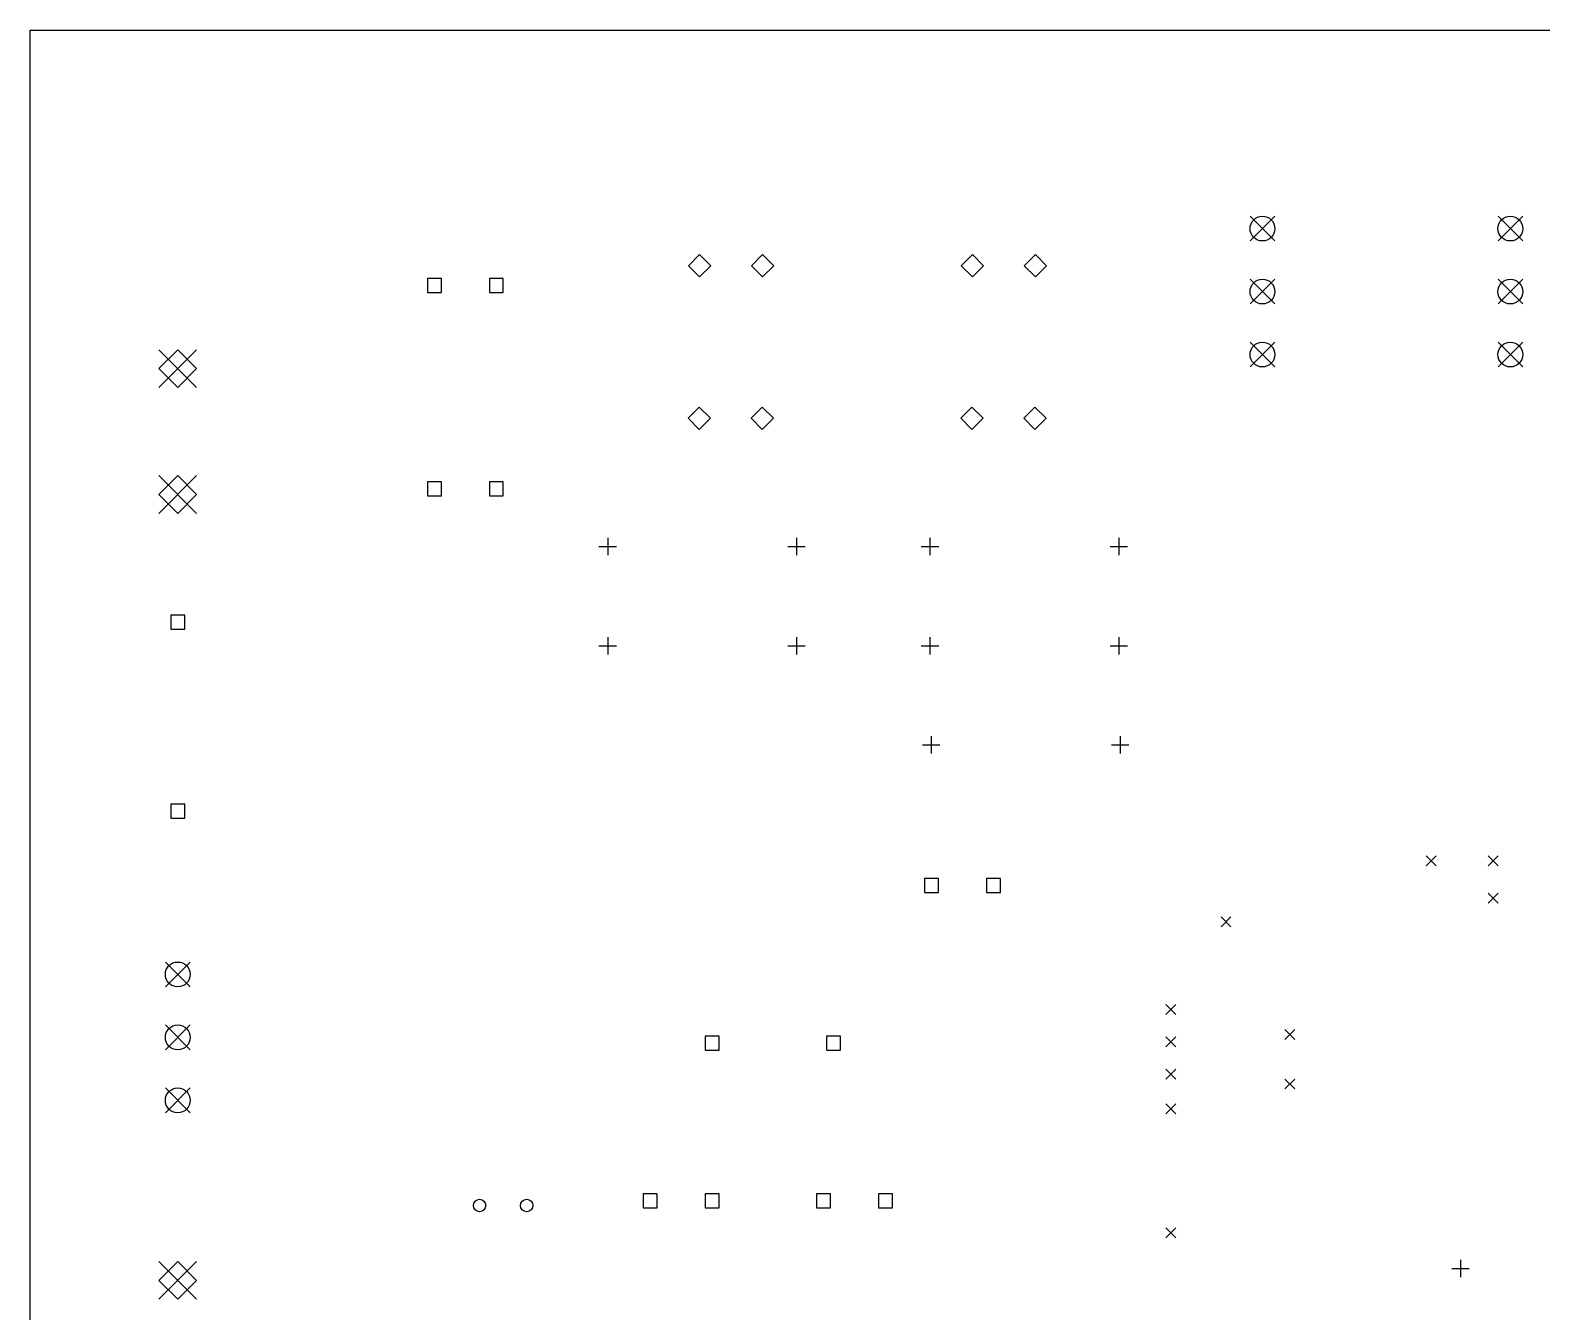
# Model space of a CAD drawing. Extents: x 2.49 to 7.48, y -5.89 to -1.79.
# Drawn here: x 2.559 to 4.959, y -3.826 to -1.791 of the extents above; entities that cross this region are included whole.
import ezdxf

# ---------------------------------------------------------------- set-up
doc = ezdxf.new("R2010")
doc.units = 0
doc.header["$MEASUREMENT"] = 0
doc.layers.add('BLACK', color=7, linetype='CONTINUOUS')

msp = doc.modelspace()

# ---------------------------------------------------------------- linework, layer by layer
at = {"layer": 'BLACK', "linetype": 'CONTINUOUS'}
for p, q in [((2.5591, -1.7913), (7.4803, -1.7913)), ((2.5591, -4.626), (2.5591, -1.7913)), ((4.4961, -2.0866), (4.5354, -2.126)), ((4.5354, -2.0866), (4.4961, -2.126)), ((4.8898, -2.0866), (4.9291, -2.126)), ((4.9291, -2.0866), (4.8898, -2.126)), ((3.622, -2.1476), (3.6043, -2.1654)), ((3.6398, -2.1654), (3.622, -2.1476)), ((3.722, -2.1476), (3.7043, -2.1654)), ((3.7398, -2.1654), (3.722, -2.1476)), ((4.0551, -2.1476), (4.0374, -2.1654)), ((4.0728, -2.1654), (4.0551, -2.1476)), ((4.1551, -2.1476), (4.1374, -2.1654)), ((4.1728, -2.1654), (4.1551, -2.1476)), ((3.6043, -2.1654), (3.622, -2.1831)), ((3.622, -2.1831), (3.6398, -2.1654)), ((3.7043, -2.1654), (3.722, -2.1831)), ((3.722, -2.1831), (3.7398, -2.1654)), ((4.0374, -2.1654), (4.0551, -2.1831)), ((4.0551, -2.1831), (4.0728, -2.1654)), ((4.1374, -2.1654), (4.1551, -2.1831)), ((4.1551, -2.1831), (4.1728, -2.1654)), ((3.2119, -2.1857), (3.1897, -2.1857)), ((3.1897, -2.1857), (3.1897, -2.208)), ((3.1897, -2.208), (3.2119, -2.208)), ((3.2119, -2.208), (3.2119, -2.1857)), ((3.3103, -2.1857), (3.2881, -2.1857)), ((3.2881, -2.1857), (3.2881, -2.208)), ((3.2881, -2.208), (3.3103, -2.208)), ((3.3103, -2.208), (3.3103, -2.1857)), ((4.4961, -2.1866), (4.5354, -2.226)), ((4.5354, -2.1866), (4.4961, -2.226)), ((4.8898, -2.1866), (4.9291, -2.226)), ((4.9291, -2.1866), (4.8898, -2.226)), ((2.7634, -2.2986), (2.8232, -2.3585)), ((2.8232, -2.2986), (2.7634, -2.3585)), ((2.7933, -2.2986), (2.7634, -2.3285)), ((2.8232, -2.3285), (2.7933, -2.2986)), ((4.4961, -2.2866), (4.5354, -2.326)), ((4.5354, -2.2866), (4.4961, -2.326)), ((4.8898, -2.2866), (4.9291, -2.326)), ((4.9291, -2.2866), (4.8898, -2.326)), ((2.7634, -2.3285), (2.7933, -2.3585)), ((2.7933, -2.3585), (2.8232, -2.3285)), ((3.6215, -2.3898), (3.6037, -2.4075)), ((3.6392, -2.4075), (3.6215, -2.3898)), ((3.7215, -2.3898), (3.7037, -2.4075)), ((3.7392, -2.4075), (3.7215, -2.3898)), ((4.0545, -2.3898), (4.0368, -2.4075)), ((4.0722, -2.4075), (4.0545, -2.3898)), ((4.1545, -2.3898), (4.1368, -2.4075)), ((4.1722, -2.4075), (4.1545, -2.3898)), ((3.6037, -2.4075), (3.6215, -2.4252)), ((3.6215, -2.4252), (3.6392, -2.4075)), ((3.7037, -2.4075), (3.7215, -2.4252)), ((3.7215, -2.4252), (3.7392, -2.4075)), ((4.0368, -2.4075), (4.0545, -2.4252)), ((4.0545, -2.4252), (4.0722, -2.4075)), ((4.1368, -2.4075), (4.1545, -2.4252)), ((4.1545, -2.4252), (4.1722, -2.4075)), ((2.7634, -2.4986), (2.8232, -2.5585)), ((2.8232, -2.4986), (2.7634, -2.5585)), ((2.7933, -2.4986), (2.7634, -2.5285)), ((2.8232, -2.5285), (2.7933, -2.4986)), ((3.2119, -2.5085), (3.1897, -2.5085)), ((3.1897, -2.5085), (3.1897, -2.5308)), ((3.2119, -2.5308), (3.2119, -2.5085)), ((3.3103, -2.5085), (3.2881, -2.5085)), ((3.2881, -2.5085), (3.2881, -2.5308)), ((3.3103, -2.5308), (3.3103, -2.5085)), ((2.7634, -2.5285), (2.7933, -2.5585)), ((2.7933, -2.5585), (2.8232, -2.5285)), ((3.1897, -2.5308), (3.2119, -2.5308)), ((3.2881, -2.5308), (3.3103, -2.5308)), ((3.4622, -2.6112), (3.4898, -2.6112)), ((3.476, -2.5974), (3.476, -2.625)), ((3.7622, -2.6112), (3.7898, -2.6112)), ((3.776, -2.5974), (3.776, -2.625)), ((3.974, -2.6112), (4.0016, -2.6112)), ((3.9878, -2.5974), (3.9878, -2.625)), ((4.274, -2.6112), (4.3016, -2.6112)), ((4.2878, -2.5974), (4.2878, -2.625)), ((2.8044, -2.7204), (2.7822, -2.7204)), ((2.7822, -2.7204), (2.7822, -2.7426)), ((2.8044, -2.7426), (2.8044, -2.7204)), ((2.7822, -2.7426), (2.8044, -2.7426)), ((3.476, -2.7549), (3.476, -2.7825)), ((3.776, -2.7549), (3.776, -2.7825)), ((3.9878, -2.7549), (3.9878, -2.7825)), ((4.2878, -2.7549), (4.2878, -2.7825)), ((3.4622, -2.7687), (3.4898, -2.7687)), ((3.7622, -2.7687), (3.7898, -2.7687)), ((3.974, -2.7687), (4.0016, -2.7687)), ((4.274, -2.7687), (4.3016, -2.7687)), ((3.9758, -2.9262), (4.0033, -2.9262)), ((3.9896, -2.9124), (3.9896, -2.94)), ((4.2758, -2.9262), (4.3033, -2.9262)), ((4.2896, -2.9124), (4.2896, -2.94)), ((2.8044, -3.0204), (2.7822, -3.0204)), ((2.7822, -3.0204), (2.7822, -3.0426)), ((2.8044, -3.0426), (2.8044, -3.0204)), ((2.7822, -3.0426), (2.8044, -3.0426)), ((4.7756, -3.1024), (4.7913, -3.1181)), ((4.7913, -3.1024), (4.7756, -3.1181)), ((4.874, -3.1024), (4.8898, -3.1181)), ((4.8898, -3.1024), (4.874, -3.1181)), ((4.0013, -3.1385), (3.979, -3.1385)), ((3.979, -3.1385), (3.979, -3.1607)), ((4.0013, -3.1607), (4.0013, -3.1385)), ((4.0997, -3.1385), (4.0774, -3.1385)), ((4.0774, -3.1385), (4.0774, -3.1607)), ((4.0997, -3.1607), (4.0997, -3.1385)), ((3.979, -3.1607), (4.0013, -3.1607)), ((4.0774, -3.1607), (4.0997, -3.1607)), ((4.874, -3.1614), (4.8898, -3.1772)), ((4.8898, -3.1614), (4.874, -3.1772)), ((4.45, -3.1992), (4.4657, -3.215)), ((4.4657, -3.1992), (4.45, -3.215)), ((2.7736, -3.2709), (2.813, -3.3103)), ((2.813, -3.2709), (2.7736, -3.3103)), ((4.3622, -3.3386), (4.378, -3.3543)), ((4.378, -3.3386), (4.3622, -3.3543)), ((2.7736, -3.3709), (2.813, -3.4103)), ((2.813, -3.3709), (2.7736, -3.4103)), ((4.5512, -3.378), (4.5669, -3.3937)), ((4.5669, -3.378), (4.5512, -3.3937)), ((3.6529, -3.3889), (3.6306, -3.3889)), ((3.6306, -3.3889), (3.6306, -3.4111)), ((3.6529, -3.4111), (3.6529, -3.3889)), ((3.8458, -3.3889), (3.8235, -3.3889)), ((3.8235, -3.3889), (3.8235, -3.4111)), ((3.8458, -3.4111), (3.8458, -3.3889)), ((4.3622, -3.3898), (4.378, -3.4055)), ((4.378, -3.3898), (4.3622, -3.4055)), ((3.6306, -3.4111), (3.6529, -3.4111)), ((3.8235, -3.4111), (3.8458, -3.4111)), ((4.3622, -3.4409), (4.378, -3.4567)), ((4.378, -3.4409), (4.3622, -3.4567)), ((2.7736, -3.4709), (2.813, -3.5103)), ((2.813, -3.4709), (2.7736, -3.5103)), ((4.5512, -3.4567), (4.5669, -3.4724)), ((4.5669, -3.4567), (4.5512, -3.4724)), ((4.3622, -3.4961), (4.378, -3.5118)), ((4.378, -3.4961), (4.3622, -3.5118)), ((3.5544, -3.6389), (3.5322, -3.6389)), ((3.5322, -3.6389), (3.5322, -3.6611)), ((3.5544, -3.6611), (3.5544, -3.6389)), ((3.6529, -3.6389), (3.6306, -3.6389)), ((3.6306, -3.6389), (3.6306, -3.6611)), ((3.6529, -3.6611), (3.6529, -3.6389)), ((3.83, -3.6389), (3.8078, -3.6389)), ((3.8078, -3.6389), (3.8078, -3.6611)), ((3.83, -3.6611), (3.83, -3.6389)), ((3.9285, -3.6389), (3.9062, -3.6389)), ((3.9062, -3.6389), (3.9062, -3.6611)), ((3.9285, -3.6611), (3.9285, -3.6389)), ((3.5322, -3.6611), (3.5544, -3.6611)), ((3.6306, -3.6611), (3.6529, -3.6611)), ((3.8078, -3.6611), (3.83, -3.6611)), ((3.9062, -3.6611), (3.9285, -3.6611)), ((4.3622, -3.6929), (4.378, -3.7087)), ((4.378, -3.6929), (4.3622, -3.7087)), ((4.83, -3.7438), (4.83, -3.7713)), ((2.7634, -3.7465), (2.8232, -3.8063)), ((2.8232, -3.7465), (2.7634, -3.8063)), ((2.7933, -3.7465), (2.7634, -3.7764)), ((2.8232, -3.7764), (2.7933, -3.7465)), ((4.8162, -3.7576), (4.8438, -3.7576)), ((2.7634, -3.7764), (2.7933, -3.8063)), ((2.7933, -3.8063), (2.8232, -3.7764))]:
    msp.add_line(p, q, dxfattribs=at)
at = {"layer": 'BLACK'}
for centre, radius in [((4.5157, -2.1063), 0.0197), ((4.9094, -2.1063), 0.0197), ((4.5157, -2.2063), 0.0197), ((4.9094, -2.2063), 0.0197), ((4.5157, -2.3063), 0.0197), ((4.9094, -2.3063), 0.0197), ((2.7933, -3.2906), 0.0197), ((2.7933, -3.3906), 0.0197), ((2.7933, -3.4906), 0.0197), ((3.2726, -3.6575), 0.00984), ((3.3474, -3.6575), 0.00984)]:
    msp.add_circle(centre, radius, dxfattribs=at)

doc.saveas('drawing.dxf')
